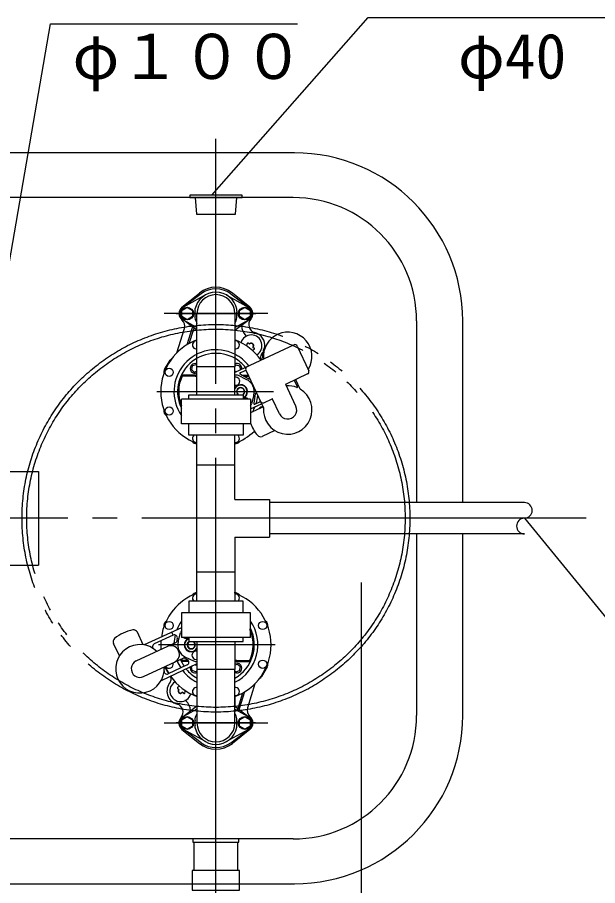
# Model space of a CAD drawing. Units: millimetres, scale not verified. Extents: x -8093 to 8093, y -5792 to 5792.
# Drawn here: x -3802 to -3096, y 115 to 1171 of the extents above; entities that cross this region are included whole.
import ezdxf
from ezdxf.enums import TextEntityAlignment as Align

# ---------------------------------------------------------------- set-up
doc = ezdxf.new("R2010")
doc.units = ezdxf.units.MM
doc.header["$LTSCALE"] = 30
doc.linetypes.add('LONG_CHAIN', pattern=[21, 18, -1, 1, -1])
doc.linetypes.add('LONG_DOUBLE_CHAIN', pattern=[21.8, 18, -1, 0.6, -0.6, 0.6, -1])
doc.layers.add('0-1_00クル-フ-0躯体', color=3, linetype='Continuous', lineweight=25)
doc.styles.add('ＭＳ ゴシック', font='')
doc.styles.get('ＭＳ ゴシック').set_extended_font_data('MS Gothic')

msp = doc.modelspace()

# ---------------------------------------------------------------- linework, layer by layer
at = {"layer": '0-1_00クル-フ-0躯体', "color": 4}
for p, q in [((-3865.41, 562), (-3761.44, 1163.39)), ((-3761.44, 1163.39), (-3461.39, 1163.39)), ((-3383.71, 483.71), (-3383.71, 32.62))]:
    msp.add_line(p, q, dxfattribs=at)
at = {"layer": '0-1_00クル-フ-0躯体', "linetype": 'LONG_CHAIN'}
for p, q in [((-3560.41, 95.53), (-3560.41, 1023.35)), ((-3497.41, 811), (-3623.41, 811)), ((-3632.41, 716), (-3490.48, 716)), ((-3110.41, 562), (-6535.41, 562)), ((-3488.41, 408), (-3630.33, 408)), ((-3623.41, 313), (-3497.41, 313))]:
    msp.add_line(p, q, dxfattribs=at)
at = {"layer": '0-1_00クル-フ-0躯体'}
for p, q in [((-3464.91, 1006.5), (-3940.41, 1006.5)), ((-3466.41, 952), (-3940.91, 952)), ((-3592.16, 955), (-3592.16, 952)), ((-3592.16, 952), (-3528.66, 952)), ((-3601.69, 818.77), (-3580.52, 835.89)), ((-3578.41, 835), (-3600.81, 818.2)), ((-3542.41, 835), (-3520.01, 818.2)), ((-3519.12, 818.77), (-3540.29, 835.89)), ((-3573.04, 833.72), (-3599.78, 818.86)), ((-3547.78, 833.72), (-3521.04, 818.86)), ((-3588.91, 814.75), (-3588.91, 807.24)), ((-3518.91, 814.75), (-3518.91, 807.24)), ((-3608.56, 811), (-3511.92, 811)), ((-3595.41, 803.49), (-3601.91, 807.24)), ((-3583.41, 790.75), (-3600.81, 803.8)), ((-3583.41, 794.03), (-3599.78, 803.13)), ((-3588.91, 807.24), (-3595.41, 803.49)), ((-3583.41, 712), (-3583.41, 811)), ((-3537.41, 811), (-3537.41, 746)), ((-3537.41, 790.75), (-3520.01, 803.8)), ((-3537.41, 794.03), (-3521.04, 803.13)), ((-3525.41, 803.49), (-3531.91, 807.24)), ((-3518.91, 807.24), (-3525.41, 803.49)), ((-3607.87, 763.28), (-3598.66, 792.63)), ((-3595.34, 773.17), (-3588.81, 793.97)), ((-3587.32, 792.02), (-3586.27, 795.39)), ((-3316.41, 802), (-3316.41, 581)), ((-3260.41, 581), (-3260.41, 802)), ((-3592.77, 774.66), (-3587.32, 792.02)), ((-3583.41, 779.3), (-3583.41, 790.25)), ((-3465.46, 772.87), (-3537.41, 739.32)), ((-3520.89, 774.92), (-3519.44, 773.7)), ((-3461.47, 771.42), (-3447.53, 741.52)), ((-3515.38, 770.29), (-3513.93, 769.08)), ((-3622.8, 742.87), (-3615.95, 754.32)), ((-3504.94, 754.46), (-3505.46, 755.33)), ((-3586.79, 739.72), (-3583.41, 740.82)), ((-3537.41, 746), (-3583.41, 746)), ((-3537.41, 746), (-3583.41, 746)), ((-3537.41, 747.43), (-3535.94, 748.75)), ((-3537.41, 712), (-3537.41, 746)), ((-3535.52, 740.21), (-3537.41, 740.82)), ((-3535.94, 748.75), (-3531.55, 747.33)), ((-3531.55, 747.33), (-3530.59, 742.81)), ((-3530.59, 742.81), (-3531.29, 742.18)), ((-3530.91, 739.04), (-3524.91, 741.84)), ((-3524.01, 742.26), (-3502.58, 696.31)), ((-3585.83, 736.24), (-3602.42, 736.24)), ((-3601.55, 734.86), (-3602.42, 736.24)), ((-3585.83, 734.86), (-3601.55, 734.86)), ((-3523.43, 730.95), (-3533.15, 735.48)), ((-3520.97, 731.45), (-3530.99, 737.27)), ((-3529.21, 736.24), (-3521.2, 736.24)), ((-3526.85, 734.86), (-3520.56, 734.86)), ((-3448.98, 737.53), (-3475.17, 725.31)), ((-3461.35, 721.71), (-3464.99, 729.51)), ((-3457.86, 718.96), (-3463.18, 730.36)), ((-3463.15, 698.37), (-3475.41, 724.65)), ((-3593.41, 707), (-3593.41, 712)), ((-3514.47, 711.73), (-3517.25, 701.37)), ((-3512.51, 713.29), (-3514.49, 701.87)), ((-3518.41, 707), (-3602.41, 707)), ((-3518.41, 695), (-3504.9, 701.3)), ((-3503.09, 697.4), (-3517.56, 690.65)), ((-3513.08, 700.8), (-3507.08, 703.59)), ((-3502.19, 702.57), (-3492.13, 707.26)), ((-3483.09, 689.07), (-3491.46, 707.01)), ((-3488.82, 668.74), (-3504.04, 661.65)), ((-3583.41, 461), (-3583.41, 663)), ((-3537.41, 627), (-3537.41, 663)), ((-3583.41, 627), (-3537.41, 627)), ((-3537.41, 585), (-3537.41, 627)), ((-3953.37, 619), (-3776.11, 619)), ((-3946.01, 619), (-3776.11, 619)), ((-3776.11, 619), (-3776.11, 505)), ((-3537.41, 585), (-3495.41, 585)), ((-3495.41, 585), (-3495.41, 539)), ((-3185.41, 581), (-3495.41, 581)), ((-3537.41, 539), (-3537.41, 497)), ((-3537.41, 539), (-3495.41, 539)), ((-3185.41, 543), (-3495.41, 543)), ((-3316.41, 543), (-3316.41, 322)), ((-3260.41, 322), (-3260.41, 543)), ((-3953.37, 505), (-3776.11, 505)), ((-3583.41, 497), (-3537.41, 497)), ((-3537.41, 497), (-3537.41, 461)), ((-3648.82, 408.1), (-3655.92, 423.32)), ((-3602.41, 428.88), (-3647.45, 407.88)), ((-3612.36, 419.83), (-3614.05, 423.45)), ((-3606.34, 412.27), (-3603.57, 422.63)), ((-3519.27, 426.86), (-3518.39, 428.24)), ((-3612.27, 419.87), (-3635.4, 409.08)), ((-3607.35, 416.08), (-3608.21, 411.28)), ((-3518.41, 417), (-3602.41, 417)), ((-3593.41, 417), (-3593.41, 412)), ((-3583.41, 412), (-3583.41, 313)), ((-3537.41, 412), (-3537.41, 378)), ((-3677.83, 394.58), (-3684.92, 409.79)), ((-3657.29, 388.4), (-3608.21, 411.28)), ((-3648.41, 369.36), (-3599.33, 392.25)), ((-3595.1, 389.82), (-3599.33, 392.25)), ((-3597.38, 393.04), (-3587.66, 388.51)), ((-3583.41, 384.78), (-3627.16, 364.38)), ((-3622.8, 381.13), (-3617.98, 373.07)), ((-3595.37, 383.62), (-3618.5, 372.83)), ((-3601.55, 389.13), (-3602.42, 387.76)), ((-3593.48, 387.76), (-3602.42, 387.76)), ((-3594.25, 389.13), (-3601.55, 389.13)), ((-3590.23, 381.19), (-3589.27, 382.05)), ((-3589.27, 376.67), (-3590.23, 381.19)), ((-3585.44, 383.83), (-3583.41, 383.18)), ((-3534.02, 384.28), (-3537.41, 383.18)), ((-3534.98, 389.13), (-3519.27, 389.13)), ((-3534.98, 387.76), (-3518.39, 387.76)), ((-3530.59, 381.19), (-3534.02, 384.28)), ((-3519.27, 389.13), (-3518.39, 387.76)), ((-3498.01, 381.13), (-3504.86, 369.67)), ((-3584.87, 375.24), (-3589.27, 376.67)), ((-3583.41, 376.56), (-3584.87, 375.24)), ((-3537.41, 378), (-3583.41, 378)), ((-3537.41, 313), (-3537.41, 378)), ((-3615.87, 369.53), (-3615.35, 368.66)), ((-3512.94, 360.71), (-3522.15, 331.36)), ((-3605.44, 353.7), (-3606.89, 354.92)), ((-3599.93, 349.08), (-3601.38, 350.29)), ((-3528.04, 349.33), (-3533.49, 331.97)), ((-3525.48, 350.82), (-3532, 330.03)), ((-3537.41, 344.7), (-3537.41, 333.75)), ((-3583.41, 333.25), (-3600.81, 320.2)), ((-3583.41, 329.96), (-3599.78, 320.86)), ((-3537.41, 333.25), (-3520.01, 320.2)), ((-3537.41, 329.96), (-3521.04, 320.86)), ((-3533.49, 331.97), (-3534.55, 328.6)), ((-3601.91, 316.75), (-3595.41, 320.5)), ((-3595.41, 320.5), (-3588.91, 316.75)), ((-3531.91, 316.75), (-3525.41, 320.5)), ((-3525.41, 320.5), (-3518.91, 316.75)), ((-3512.25, 313), (-3608.89, 313)), ((-3601.91, 309.24), (-3601.91, 316.75)), ((-3531.91, 309.24), (-3531.91, 316.75)), ((-3601.69, 305.22), (-3580.52, 288.11)), ((-3578.41, 289), (-3600.81, 305.8)), ((-3573.04, 290.27), (-3599.78, 305.13)), ((-3547.78, 290.27), (-3521.04, 305.13)), ((-3542.41, 289), (-3520.01, 305.8)), ((-3519.12, 305.22), (-3540.29, 288.11)), ((-3466.41, 172), (-3940.91, 172)), ((-3586.91, 133.5), (-3586.91, 168)), ((-3533.91, 133.5), (-3533.91, 168)), ((-3940.41, 117.5), (-3464.91, 117.5))]:
    msp.add_line(p, q, dxfattribs=at)
at = {"layer": '0-1_00クル-フ-0躯体', "color": 4}
for points in [[(-3565.41, 955), (-3375.18, 1171.27), (-2910.58, 1171.27)], [(-3185.41, 562), (-3055.61, 403.42), (-2832.27, 403.42)]]:
    msp.add_lwpolyline(points, dxfattribs=at)
at = {"layer": '0-1_00クル-フ-0躯体'}
for points in [[(-3528.66, 952), (-3528.66, 955), (-3592.16, 955)], [(-3585.66, 952), (-3584.16, 932), (-3536.66, 932), (-3535.16, 952)], [(-3601.91, 807.24), (-3601.91, 814.75), (-3595.41, 818.5), (-3588.91, 814.75)], [(-3531.91, 807.24), (-3531.91, 814.75), (-3525.41, 818.5), (-3518.91, 814.75)], [(-3583.41, 747.43), (-3584.87, 748.75), (-3589.27, 747.33), (-3590.23, 742.81), (-3586.79, 739.72)], [(-3593.41, 712), (-3527.41, 712), (-3527.41, 707)], [(-3518.41, 707), (-3518.41, 677), (-3602.41, 677), (-3602.41, 707)], [(-3527.41, 677), (-3527.41, 663), (-3593.41, 663), (-3593.41, 677)], [(-3527.41, 447), (-3527.41, 461), (-3593.41, 461), (-3593.41, 447)], [(-3518.41, 417), (-3518.41, 447), (-3602.41, 447), (-3602.41, 417)], [(-3593.41, 412), (-3527.41, 412), (-3527.41, 417)], [(-3537.41, 376.56), (-3535.94, 375.24), (-3531.55, 376.67), (-3530.59, 381.19)], [(-3588.91, 316.75), (-3588.91, 309.24), (-3595.41, 305.49), (-3601.91, 309.24)], [(-3518.91, 316.75), (-3518.91, 309.24), (-3525.41, 305.49), (-3531.91, 309.24)]]:
    msp.add_lwpolyline(points, dxfattribs=at)
for points in [[(-3532.41, 168), (-3532.41, 172), (-3588.41, 172), (-3588.41, 168)], [(-3531.66, 109.5), (-3531.66, 133.5), (-3589.16, 133.5), (-3589.16, 109.5)]]:
    msp.add_lwpolyline(points, close=True, dxfattribs=at)
for centre, radius in [((-3595.41, 811), 7.75), ((-3525.41, 811), 7.75), ((-3617.23, 739.53), 5), ((-3617.23, 692.46), 5), ((-3617.23, 431.53), 5), ((-3503.59, 431.53), 5), ((-3503.59, 384.46), 5), ((-3595.41, 313), 7.75), ((-3525.41, 313), 7.75)]:
    msp.add_circle(centre, radius, dxfattribs=at)
at = {"layer": '0-1_00クル-フ-0躯体', "linetype": 'LONG_DOUBLE_CHAIN'}
for radius in [235.75, 230]:
    msp.add_circle((-3560.41, 562), radius, dxfattribs=at)
at = {"layer": '0-1_00クル-フ-0躯体'}
for centre, radius, start, end in [((-3464.91, 802), 204.5, 0, 90), ((-3466.41, 802), 150, 0, 90), ((-3560.41, 811), 26, 11.39973, 168.60027), ((-3560.41, 811), 32, 51.0552, 128.9448), ((-3560.41, 811), 30, 53.1301, 126.8699), ((-3560.41, 811), 23, 0.00003, 180), ((-3595.41, 811), 10, 128.9448, 231.0552), ((-3595.41, 811), 9, 119.05928, 240.94072), ((-3580.99, 815.15), 5, 168.60027, 196.06417), ((-3595.41, 811), 10, 343.93583, 16.06417), ((-3525.41, 811), 10, 163.93583, 196.06417), ((-3539.82, 815.15), 5, 343.93583, 11.39973), ((-3525.41, 811), 9, 299.05928, 60.94072), ((-3525.41, 811), 10, 317.93327, 51.0552), ((-3608.2, 795.63), 10, 342.57451, 50.22148), ((-3580.99, 806.85), 5, 163.93583, 191.39973), ((-3560.41, 811), 26, 191.39973, 207.79577), ((-3560.41, 811), 26, 332.20426, 348.60027), ((-3539.82, 806.85), 5, 348.60027, 16.06417), ((-3510.56, 797.6), 10, 137.93327, 255.02553), ((-3589.76, 794.27), 1, 342.57451, 53.1301), ((-3586.37, 791.72), 1, 53.1301, 162.57451), ((-3528.5, 796.18), 1, 126.8699, 184.53235), ((-3510.56, 797.6), 19, 184.53235, 225.51707), ((-3584.41, 790.25), 1, 0, 53.1301), ((-3517.41, 772), 13, 301.24207, 163.7197), ((-3523.17, 784.76), 1, 225.51707, 294.31814), ((-3517.41, 772), 16.5, 352.5636, 75.02553), ((-3473.14, 758.81), 29.5, 327.61444, 186.21403), ((-3560.41, 716), 67, 110.07705, 249.92295), ((-3583.94, 772.82), 5, 83.85725, 276.14275), ((-3584.41, 779.3), 1, 336.12448, 0), ((-3560.41, 716), 67, 34.72834, 69.92293), ((-3536.87, 772.82), 5, 263.85747, 96.1426), ((-3517.41, 772), 5.65, 152.41868, 183.91031), ((-3521.53, 774.15), 1, 50, 152.41868), ((-3517.41, 772), 3, 106.23394, 140), ((-3517.41, 772), 2.65, 320, 140), ((-3517.41, 772), 3, 320, 98.89956), ((-3464.19, 770.16), 3, 25, 115), ((-3560.41, 716), 51, 63.19336, 214.56039), ((-3560.41, 716), 46.63, 60.44835, 205.75786), ((-3560.41, 716), 51, 37.94115, 63.19336), ((-3517.41, 772), 5.65, 281.05146, 307.58132), ((-3514.57, 768.31), 1, 307.58132, 50), ((-3501.17, 757.9), 5, 139.02682, 210.88438), ((-3517.41, 772), 16.5, 319.02682, 328.91166), ((-3473.14, 758.81), 30.5, 159.79371, 186.85183), ((-3497.31, 763.94), 7, 115.47187, 129.41531), ((-3610.37, 750.99), 6.5, 121.2335, 149.11562), ((-3585.83, 744.24), 5.95, 65.92749, 294.07251), ((-3585.83, 744.24), 5.95, 65.92749, 294.07251), ((-3560.41, 716), 46.63, 39.17706, 60.44835), ((-3534.98, 744.24), 5.95, 349.84055, 114.0722), ((-3617.23, 739.53), 6.5, 149.11562, 191.28352), ((-3534.98, 744.24), 4, 232.64575, 263.93502), ((-3524.49, 740.93), 1, 25, 115), ((-3521.29, 743.53), 3, 115, 205), ((-3450.24, 740.25), 3, 295, 25), ((-3560.41, 716), 45.26, 155.36604, 201.87544), ((-3585.83, 744.24), 8, 270, 287.66013), ((-3585.83, 744.24), 9.38, 270, 285.00376), ((-3536.32, 728.69), 7.5, 65.0052, 98.3052), ((-3536.32, 728.69), 5, 257.48654, 102.51346), ((-3530.49, 738.14), 1, 115, 239.8499), ((-3530.41, 716), 16.5, 344.9948, 65.0052), ((-3520.47, 732.32), 1, 239.84991, 25), ((-3465.44, 729.3), 0.5, 25, 115), ((-3462.72, 730.57), 0.5, 115, 205), ((-3530.41, 716), 8.5, 290.66732, 145.43968), ((-3530.41, 716), 8, 292.02431, 151.04498), ((-3530.41, 716), 5, 306.86165, 233.13835), ((-3530.41, 716), 4.6, 299.58096, 240.41904), ((-3473.12, 693.72), 29.5, 175.2036, 58.84901), ((-3474.96, 724.86), 0.5, 115, 205), ((-3474.41, 723.69), 0.5, 205, 272.45969), ((-3473.12, 693.72), 29.5, 67.83343, 92.45969), ((-3461.81, 721.5), 0.5, 247.83343, 25), ((-3524.49, 703.31), 5, 47.52531, 125.68517), ((-3511.52, 713.12), 1, 25, 170.1501), ((-3560.41, 716), 51, 343.52261, 354.82507), ((-3524.49, 703.31), 7.5, 324.20526, 344.9948), ((-3560.41, 716), 51, 331.34513, 338.85066), ((-3513.5, 701.7), 1, 170.1501, 295), ((-3503.59, 692.46), 5, 84.4635, 146.48229), ((-3507.5, 704.5), 1, 295, 25), ((-3503.45, 705.28), 3, 205, 295), ((-3491.91, 706.8), 0.5, 25, 115), ((-3473.12, 693.72), 11, 205, 25), ((-3617.23, 692.46), 6.5, 168.71648, 236.28352), ((-3515.45, 686.12), 5, 115, 126.28468), ((-3503.59, 692.46), 4.5, 96.36214, 133.63786), ((-3503.03, 696.09), 0.5, 355.45864, 25), ((-3473.12, 693.72), 48, 199.37263, 219.82182), ((-3560.41, 716), 67, 290.07709, 314.24902), ((-3583.94, 659.18), 6.5, 213.71648, 274.72149), ((-3583.94, 659.18), 5, 130.21459, 276.14275), ((-3536.87, 659.18), 5, 263.85764, 49.78541), ((-3536.87, 659.18), 6.5, 265.27881, 326.28352), ((-3506.15, 666.18), 5, 219.82182, 295), ((-3185.41, 571.5), 9.5, 270, 90), ((-3185.41, 552.5), 9.5, 90, 270), ((-3560.41, 408), 67, 110.07705, 171.80837), ((-3583.94, 464.82), 6.5, 85.27847, 146.28352), ((-3583.94, 464.82), 5, 83.85719, 229.78541), ((-3536.87, 464.82), 6.5, 94.72114, 101.28352), ((-3560.41, 408), 67, 290.07707, 69.92291), ((-3536.87, 464.82), 6.5, 33.71648, 94.72114), ((-3536.87, 464.82), 5, 310.21459, 96.1423), ((-3617.23, 431.53), 6.5, 123.71648, 191.28352), ((-3560.41, 408), 51, 145.43961, 159.01258), ((-3560.41, 408), 51, 296.80664, 34.56025), ((-3503.59, 431.53), 6.5, 348.71648, 56.28352), ((-3652.85, 378.88), 48, 100.17818, 129.82182), ((-3660.45, 421.2), 5, 25, 100.17818), ((-3596.32, 420.69), 7.5, 144.20431, 164.9948), ((-3560.41, 408), 46.63, 299.55165, 25.75765), ((-3560.41, 408), 45.26, 21.8752, 24.63396), ((-3560.41, 408), 45.26, 335.36604, 21.8752), ((-3680.39, 411.9), 5, 129.82182, 205), ((-3560.41, 408), 67, 175.80788, 184.76029), ((-3610.79, 416.7), 3.5, 349.86257, 115), ((-3560.41, 408), 51, 166.27986, 177.96843), ((-3590.41, 408), 16.5, 164.9948, 245.0052), ((-3596.32, 420.69), 5, 227.52531, 305.68517), ((-3590.41, 408), 8.5, 110.66732, 249.33268), ((-3590.41, 408), 8, 112.02431, 247.97569), ((-3590.41, 408), 5, 126.86165, 53.13835), ((-3590.41, 408), 4.6, 119.58096, 60.41904), ((-3590.41, 408), 8, 28.95502, 30.00357), ((-3652.85, 378.88), 29.5, 45.85058, 4.1494), ((-3633.92, 405.91), 3.5, 115, 235), ((-3615.24, 396.42), 10.5, 295, 115), ((-3590.41, 408), 8, 247.97569, 331.04498), ((-3590.41, 408), 8.5, 249.33268, 325.43968), ((-3560.41, 408), 45.26, 202.24098, 204.63396), ((-3584.49, 395.31), 5, 77.48654, 282.51346), ((-3584.49, 395.31), 5, 77.48654, 282.51346), ((-3652.85, 378.88), 10.5, 115, 295), ((-3617.23, 384.46), 6.5, 209.44748, 210.88438), ((-3560.41, 408), 67, 203.13666, 211.27355), ((-3617.23, 384.46), 5, 210.78575, 19.21425), ((-3560.41, 408), 51, 202.55177, 213.25378), ((-3560.41, 408), 46.63, 202.32238, 214.03279), ((-3596.85, 386.79), 3.5, 295, 60.13743), ((-3585.83, 379.76), 5.95, 168.65396, 294.07256), ((-3584.49, 395.31), 7.5, 245.0052, 278.3052), ((-3534.98, 379.76), 9.38, 90, 105.00376), ((-3534.98, 379.76), 8, 90, 107.66013), ((-3534.98, 379.76), 5.95, 245.92785, 114.07208), ((-3503.59, 384.46), 6.5, 329.11562, 11.28352), ((-3619.98, 376), 3.5, 175, 295), ((-3560.41, 408), 67, 214.72834, 249.92295), ((-3560.41, 408), 51, 217.94115, 243.1934), ((-3560.41, 408), 46.63, 219.17706, 240.44839), ((-3510.44, 373.01), 6.5, 301.2335, 329.11562), ((-3603.41, 352), 16.5, 139.02682, 255.02553), ((-3603.41, 352), 13, 121.24207, 343.7197), ((-3619.64, 366.1), 5, 319.02682, 30.88438), ((-3606.24, 355.68), 1, 127.58132, 230), ((-3603.41, 352), 5.65, 101.05146, 127.58132), ((-3603.41, 352), 3, 140, 278.89955), ((-3603.41, 352), 2.65, 140, 320), ((-3603.41, 352), 3, 286.23394, 320), ((-3599.28, 349.84), 1, 230, 332.41868), ((-3603.41, 352), 5.65, 332.41868, 3.91031), ((-3583.94, 351.18), 5, 83.85719, 276.14281), ((-3536.87, 351.18), 5, 263.85746, 96.14247), ((-3597.64, 339.24), 1, 45.51707, 114.31814), ((-3610.25, 326.4), 19, 4.53235, 45.51707), ((-3536.41, 344.7), 1, 156.12448, 180), ((-3610.25, 326.4), 10, 317.93327, 75.02553), ((-3592.31, 327.82), 1, 306.8699, 4.53235), ((-3536.41, 333.75), 1, 180, 233.1301), ((-3534.44, 332.27), 1, 233.1301, 342.57451), ((-3531.05, 329.73), 1, 162.57451, 233.1301), ((-3512.61, 328.37), 10, 162.57451, 230.22148), ((-3595.41, 313), 10, 137.93327, 231.0552), ((-3595.41, 313), 9, 119.05928, 240.94072), ((-3580.99, 317.15), 5, 168.60027, 196.06417), ((-3560.41, 313), 26, 152.20423, 168.60027), ((-3560.41, 313), 26, 11.39973, 27.79574), ((-3539.82, 317.15), 5, 343.93583, 11.39973), ((-3525.41, 313), 9, 299.05928, 60.94072), ((-3525.41, 313), 10, 308.9448, 51.0552), ((-3466.41, 322), 150, 270, 0), ((-3464.91, 322), 204.5, 270, 0), ((-3580.99, 308.85), 5, 163.93583, 191.39973), ((-3560.41, 313), 26, 191.39973, 348.60027), ((-3595.41, 313), 10, 343.93583, 16.06417), ((-3560.41, 313), 23, 180, 359.99997), ((-3525.41, 313), 10, 163.93583, 196.06417), ((-3539.82, 308.85), 5, 348.60027, 16.06417), ((-3560.41, 313), 32, 231.0552, 308.9448), ((-3560.41, 313), 30, 233.1301, 306.8699)]:
    msp.add_arc(centre, radius, start, end, dxfattribs=at)

# ---------------------------------------------------------------- texts
at = {"layer": '0-1_00クル-フ-0躯体', "color": 4, "style": 'ＭＳ ゴシック'}
for s, p in [('φ１００', (-3734.72, 1079.81)), ('φ40', (-3266.12, 1080.33))]:
    msp.add_text(s, height=54.99, dxfattribs=at).set_placement(p, align=Align.BOTTOM_LEFT)

doc.saveas('drawing.dxf')
